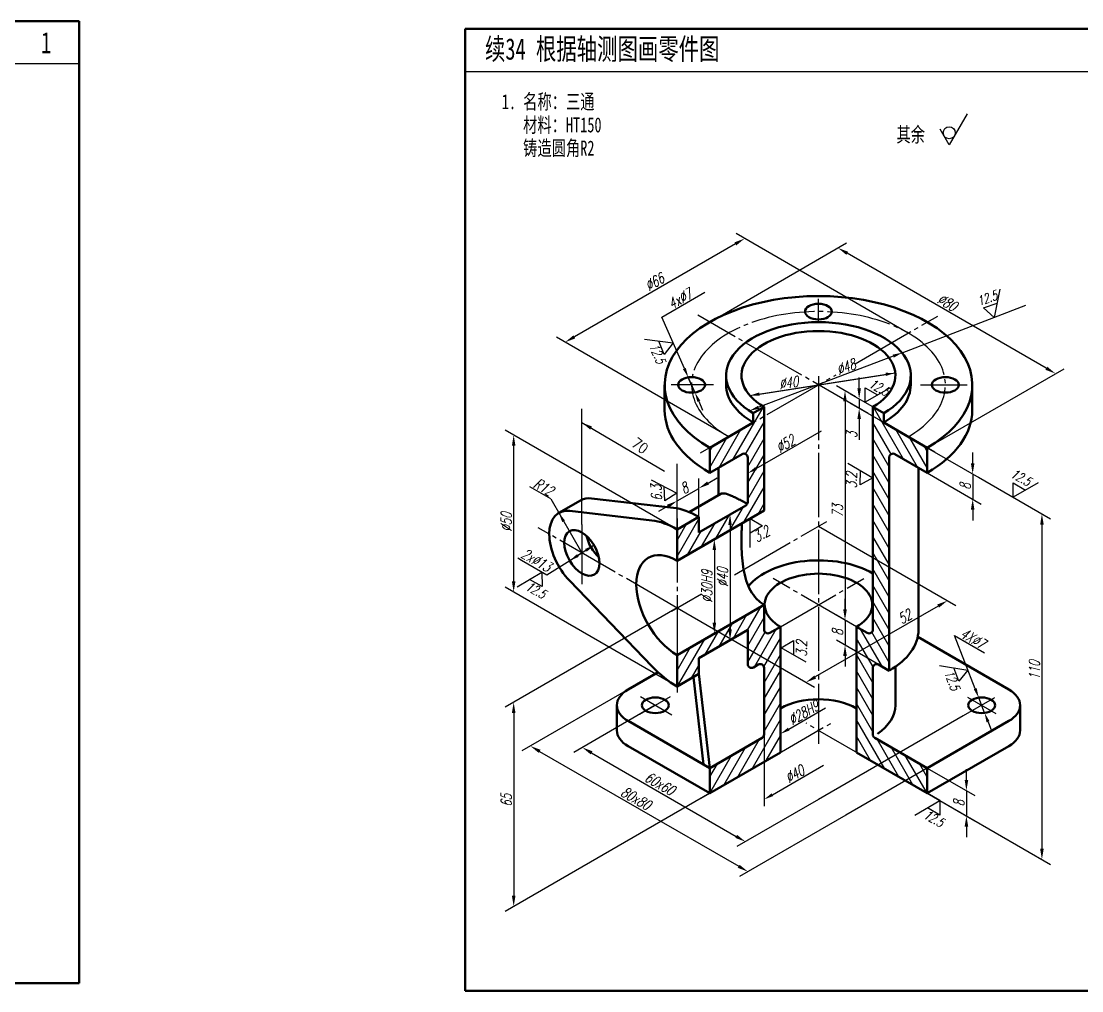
# Model space of a CAD drawing. Header units: millimetres. Extents: x -523 to 2163, y -1202 to 919.
# Drawn here: x -166.9 to 81.3, y -549.5 to -322.6 of the extents above; entities that cross this region are included whole.
import ezdxf

# ---------------------------------------------------------------- set-up
doc = ezdxf.new("R2010")
doc.units = ezdxf.units.MM
doc.header["$PDMODE"] = 33
doc.header["$PDSIZE"] = 1.5
doc.linetypes.add('myCENTER', pattern=[18, 15, -1, 1, -1])
for name, color, linetype, lineweight in [('中心线', 7, 'myCENTER', 25), ('剖面线', 7, 'Continuous', 25), ('尺寸', 7, 'Continuous', 25), ('文字', 7, 'Continuous', 25), ('标注', 7, 'Continuous', 25), ('标题文字', 7, 'Continuous', 25), ('粗实线', 7, 'Continuous', 50), ('细实线', 7, 'Continuous', 25)]:
    doc.layers.add(name, color=color, linetype=linetype, lineweight=lineweight)
doc.styles.add('尺寸文字1-2.5号', font='txt.shx', dxfattribs={"width": 0.7, "oblique": 15, "height": 2.5})
doc.styles.add('尺寸文字25', font='txt.shx', dxfattribs={"width": 0.7, "oblique": 15, "height": 2.5})
doc.styles.add('标题汉字1-5号', font='SimSun.ttf', dxfattribs={"width": 0.7, "height": 5})
doc.styles.add('标题汉字2-3.5号', font='SimSun.ttf', dxfattribs={"width": 0.7, "height": 3.5})
doc.dimstyles.new('尺寸25', dxfattribs={"dimtxt": 2.5, "dimasz": 2.5, "dimexe": 2, "dimexo": 0, "dimgap": 0.5, "dimtad": 1, "dimdec": 0, "dimdsep": 46, "dimtxsty": '尺寸文字1-2.5号', "dimcen": 0, "dimadec": 0, "dimazin": 0, "dimtol": 1, "dimtp": 0.039, "dimtfac": 0.6, "dimtdec": 3, "dimtmove": 0, "dimatfit": 3, "dimfxl": 0, "dimarcsym": 0})

# ---------------------------------------------------------------- blocks, each defined once
blk = doc.blocks.new('12.5')
at = {"layer": '标注'}
for p, q in [((3.75, 6.5), (0, 0)), ((-1.88, 3.25), (1.88, 3.25)), ((0, 0), (-1.88, 3.25))]:
    blk.add_line(p, q, dxfattribs=at)
at = {"layer": '标注', "insert": (-1.4, 6.4), "char_height": 2.5, "width": 9.5111, "attachment_point": 1, "style": '尺寸文字25'}
blk.add_mtext('12.5', dxfattribs=at)
blk = doc.blocks.new('*D101')
at = {"layer": 'Defpoints', "color": 0}
for p in [(24.25, -375.69), (-5.77, -393.02, 2581.67), (45.14, -422.42, 2581.67)]:
    blk.add_point(p, dxfattribs=at)
at = {"layer": '标注', "color": 0, "lineweight": -2}
for p, q in [((-5.77, -393.02), (26.25, -374.53)), ((73, -403.83), (26.42, -376.94)), ((45.14, -422.42), (77.16, -403.93))]:
    blk.add_line(p, q, dxfattribs=at)
at = {"layer": '标注', "color": 0}
for points in [[(26.63, -376.58), (26.21, -377.3), (24.25, -375.69)], [(73.21, -403.47), (72.79, -404.19), (75.16, -405.08)]]:
    blk.add_solid(points, dxfattribs=at)
at = {"layer": '标注', "color": 0, "insert": (49.8, -388.42), "char_height": 2.5, "attachment_point": 5, "rotation": 330, "style": '尺寸文字1-2.5号'}
blk.add_mtext('%%C80', dxfattribs=at)
blk = doc.blocks.new('*D102')
at = {"layer": 'Defpoints', "color": 0}
for p in [(40.68, -395.6, 2581.67), (-39.61, -397.74), (-1.32, -419.85, 2581.67)]:
    blk.add_point(p, dxfattribs=at)
at = {"layer": '标注', "color": 0, "lineweight": -2}
for p, q in [((0.23, -374.74), (-37.44, -396.49)), ((40.68, -395.6), (0.39, -372.33)), ((-1.32, -419.85), (-41.61, -396.58))]:
    blk.add_line(p, q, dxfattribs=at)
at = {"layer": '标注', "color": 0}
for points in [[(0.02, -374.38), (0.44, -375.1), (2.39, -373.49)], [(-37.65, -396.13), (-37.24, -396.85), (-39.61, -397.74)]]:
    blk.add_solid(points, dxfattribs=at)
at = {"layer": '标注', "color": 0, "insert": (-18.7, -383.64), "char_height": 2.5, "attachment_point": 5, "rotation": 30, "style": '尺寸文字1-2.5号'}
blk.add_mtext('%%c66', dxfattribs=at)
blk = doc.blocks.new('*D103')
at = {"layer": 'Defpoints', "color": 0}
for p in [(45.14, -422.42), (45.14, -428.3, 2581.67), (55.77, -434.44)]:
    blk.add_point(p, dxfattribs=at)
at = {"layer": '标注', "color": 0, "lineweight": -2}
for p, q in [((45.14, -422.42), (57.77, -429.71)), ((55.77, -426.06), (55.77, -423.56)), ((45.14, -428.3), (57.77, -435.59)), ((55.77, -428.56), (55.77, -434.44)), ((55.77, -436.94), (55.77, -439.44))]:
    blk.add_line(p, q, dxfattribs=at)
at = {"layer": '标注', "color": 0}
for points in [[(55.35, -426.06), (56.19, -426.06), (55.77, -428.56)], [(55.35, -436.94), (56.19, -436.94), (55.77, -434.44)]]:
    blk.add_solid(points, dxfattribs=at)
at = {"layer": '标注', "color": 0, "insert": (54.02, -431.5), "char_height": 2.5, "attachment_point": 5, "rotation": 90, "style": '尺寸文字1-2.5号'}
blk.add_mtext('8', dxfattribs=at)
blk = doc.blocks.new('*D104')
at = {"layer": 'Defpoints', "color": 0}
for p in [(57.12, -429.34), (48.11, -504.97, 2581.67), (71.97, -518.74)]:
    blk.add_point(p, dxfattribs=at)
at = {"layer": '标注', "color": 0, "lineweight": -2}
for p, q in [((57.12, -429.34), (73.97, -439.07)), ((71.97, -440.41), (71.97, -516.24)), ((48.11, -504.97), (73.97, -519.9))]:
    blk.add_line(p, q, dxfattribs=at)
at = {"layer": '标注', "color": 0}
for points in [[(71.56, -440.41), (72.39, -440.41), (71.97, -437.91)], [(71.56, -516.24), (72.39, -516.24), (71.97, -518.74)]]:
    blk.add_solid(points, dxfattribs=at)
at = {"layer": '标注', "color": 0, "insert": (70.22, -474.48), "char_height": 2.5, "attachment_point": 5, "rotation": 90, "style": '尺寸文字1-2.5号'}
blk.add_mtext('110', dxfattribs=at)
blk = doc.blocks.new('*D105')
at = {"layer": 'Defpoints', "color": 0}
for p in [(-18.5, -482.68, 2581.67), (19.68, -504.72, 2581.67), (2.59, -514.59)]:
    blk.add_point(p, dxfattribs=at)
at = {"layer": '标注', "color": 0, "lineweight": -2}
for p, q in [((-18.5, -482.68), (-37.59, -493.7)), ((-33.43, -493.79), (0.42, -513.34)), ((19.68, -504.72), (0.59, -515.74))]:
    blk.add_line(p, q, dxfattribs=at)
at = {"layer": '标注', "color": 0}
for points in [[(-33.22, -493.43), (-33.64, -494.15), (-35.59, -492.54)], [(0.63, -512.98), (0.22, -513.7), (2.59, -514.59)]]:
    blk.add_solid(points, dxfattribs=at)
at = {"layer": '标注', "color": 0, "insert": (-17.45, -501), "char_height": 2.5, "attachment_point": 5, "rotation": 330, "style": '尺寸文字1-2.5号'}
blk.add_mtext('60x60', dxfattribs=at)
blk = doc.blocks.new('*D106')
at = {"layer": 'Defpoints', "color": 0}
for p in [(-24.87, -479, 2581.67), (26.05, -508.4, 2581.67), (3.18, -521.6)]:
    blk.add_point(p, dxfattribs=at)
at = {"layer": '标注', "color": 0, "lineweight": -2}
for p, q in [((-24.87, -479), (-49.74, -493.36)), ((-45.57, -493.46), (1.01, -520.35)), ((26.05, -508.4), (1.18, -522.75))]:
    blk.add_line(p, q, dxfattribs=at)
at = {"layer": '标注', "color": 0}
for points in [[(-45.36, -493.09), (-45.78, -493.82), (-47.74, -492.21)], [(1.22, -519.99), (0.8, -520.71), (3.18, -521.6)]]:
    blk.add_solid(points, dxfattribs=at)
at = {"layer": '标注', "color": 0, "insert": (-23.06, -504.43), "char_height": 2.5, "attachment_point": 5, "rotation": 330, "style": '尺寸文字1-2.5号'}
blk.add_mtext('80x80', dxfattribs=at)
blk = doc.blocks.new('*D107')
at = {"layer": 'Defpoints', "color": 0}
for p in [(-13.41, -459.9, 2581.67), (-5.77, -503.25, 2581.67), (-51.65, -529.74)]:
    blk.add_point(p, dxfattribs=at)
at = {"layer": '标注', "color": 0, "lineweight": -2}
for p, q in [((-13.41, -459.9), (-53.65, -483.13)), ((-51.65, -484.47), (-51.65, -527.24)), ((-5.77, -503.25), (-53.65, -530.89))]:
    blk.add_line(p, q, dxfattribs=at)
at = {"layer": '标注', "color": 0}
for points in [[(-52.06, -484.47), (-51.23, -484.47), (-51.65, -481.97)], [(-52.06, -527.24), (-51.23, -527.24), (-51.65, -529.74)]]:
    blk.add_solid(points, dxfattribs=at)
at = {"layer": '标注', "color": 0, "insert": (-53.4, -504.94), "char_height": 2.5, "attachment_point": 5, "rotation": 90, "style": '尺寸文字1-2.5号'}
blk.add_mtext('65', dxfattribs=at)
blk = doc.blocks.new('*D108')
at = {"layer": 'Defpoints', "color": 0}
for p in [(-8.32, -431.93), (-8.32, -438.58, 2581.67), (-13.41, -441.52, 2581.67)]:
    blk.add_point(p, dxfattribs=at)
at = {"layer": '标注', "color": 0, "lineweight": -2}
for p, q in [((-8.32, -438.58), (-8.32, -429.62)), ((-6.15, -430.68), (-3.99, -429.43)), ((-13.41, -434.87), (-8.32, -431.93)), ((-13.41, -441.52), (-13.41, -432.56)), ((-15.58, -436.12), (-17.74, -437.37))]:
    blk.add_line(p, q, dxfattribs=at)
at = {"layer": '标注', "color": 0}
for points in [[(-6.36, -430.32), (-5.95, -431.04), (-8.32, -431.93)], [(-15.78, -435.76), (-15.37, -436.48), (-13.41, -434.87)]]:
    blk.add_solid(points, dxfattribs=at)
at = {"layer": '标注', "color": 0, "insert": (-11.74, -431.88), "char_height": 2.5, "attachment_point": 5, "rotation": 30, "style": '尺寸文字1-2.5号'}
blk.add_mtext('8', dxfattribs=at)
blk = doc.blocks.new('*D109')
at = {"layer": 'Defpoints', "color": 0}
for p in [(-51.65, -419.45), (-13.41, -441.52, 2581.67), (-13.41, -478.27, 2581.67)]:
    blk.add_point(p, dxfattribs=at)
at = {"layer": '标注', "color": 0, "lineweight": -2}
for p, q in [((-13.41, -441.52), (-53.65, -418.29)), ((-51.65, -453.69), (-51.65, -421.95)), ((-13.41, -478.27), (-53.65, -455.04))]:
    blk.add_line(p, q, dxfattribs=at)
at = {"layer": '标注', "color": 0}
for points in [[(-52.06, -421.95), (-51.23, -421.95), (-51.65, -419.45)], [(-52.06, -453.69), (-51.23, -453.69), (-51.65, -456.19)]]:
    blk.add_solid(points, dxfattribs=at)
at = {"layer": '标注', "color": 0, "insert": (-53.4, -439.83), "char_height": 2.5, "attachment_point": 5, "rotation": 90, "style": '尺寸文字1-2.5号'}
blk.add_mtext('%%c50', dxfattribs=at)
blk = doc.blocks.new('*D110')
at = {"layer": 'Defpoints', "color": 0}
for p in [(19.68, -440.79, 2581.67), (-13.41, -459.9), (16.76, -477.31)]:
    blk.add_point(p, dxfattribs=at)
at = {"layer": '标注', "color": 0, "lineweight": -2}
for p, q in [((19.68, -440.79), (51.85, -459.36)), ((-13.41, -459.9), (18.76, -478.47)), ((47.69, -459.46), (18.93, -476.06))]:
    blk.add_line(p, q, dxfattribs=at)
at = {"layer": '标注', "color": 0}
for points in [[(47.48, -459.1), (47.9, -459.82), (49.85, -458.21)], [(18.72, -475.7), (19.13, -476.43), (16.76, -477.31)]]:
    blk.add_solid(points, dxfattribs=at)
at = {"layer": '标注', "color": 0, "insert": (39.86, -461.96), "char_height": 2.5, "attachment_point": 5, "rotation": 30, "style": '尺寸文字1-2.5号'}
blk.add_mtext('52', dxfattribs=at)
blk = doc.blocks.new('*D111')
at = {"layer": 'Defpoints', "color": 0}
for p in [(45.14, -497.37, 2581.67), (45.14, -503.25, 2581.67), (54.3, -508.54)]:
    blk.add_point(p, dxfattribs=at)
at = {"layer": '标注', "color": 0, "lineweight": -2}
for p, q in [((45.14, -497.37), (56.3, -503.82)), ((54.3, -500.16), (54.3, -497.66)), ((45.14, -503.25), (56.3, -509.7)), ((54.3, -502.66), (54.3, -508.54)), ((54.3, -511.04), (54.3, -513.54))]:
    blk.add_line(p, q, dxfattribs=at)
at = {"layer": '标注', "color": 0}
for points in [[(53.89, -500.16), (54.72, -500.16), (54.3, -502.66)], [(53.89, -511.04), (54.72, -511.04), (54.3, -508.54)]]:
    blk.add_solid(points, dxfattribs=at)
at = {"layer": '标注', "color": 0, "insert": (52.55, -505.6), "char_height": 2.5, "attachment_point": 5, "rotation": 90, "style": '尺寸文字1-2.5号'}
blk.add_mtext('8', dxfattribs=at)
blk = doc.blocks.new('*D112')
at = {"layer": 'Defpoints', "color": 0}
for p in [(29.2, -413.22), (32.41, -412.87, 2581.67), (34.96, -416.54, 2581.67)]:
    blk.add_point(p, dxfattribs=at)
at = {"layer": '标注', "color": 0, "lineweight": -2}
for p, q in [((29.2, -408.51), (29.2, -406.01)), ((32.41, -412.87), (27.2, -409.86)), ((29.2, -411.01), (29.2, -413.22)), ((34.96, -416.54), (27.2, -412.06)), ((29.2, -415.72), (29.2, -420.57))]:
    blk.add_line(p, q, dxfattribs=at)
at = {"layer": '标注', "color": 0}
for points in [[(28.78, -408.51), (29.62, -408.51), (29.2, -411.01)], [(28.78, -415.72), (29.62, -415.72), (29.2, -413.22)]]:
    blk.add_solid(points, dxfattribs=at)
at = {"layer": '标注', "color": 0, "insert": (27.45, -419.4), "char_height": 2.5, "attachment_point": 5, "rotation": 90, "style": '尺寸文字1-2.5号'}
blk.add_mtext('3', dxfattribs=at)
blk = doc.blocks.new('*D113')
at = {"layer": 'Defpoints', "color": 0}
for p in [(28.37, -410.53), (25.89, -462.75), (28.59, -464.3, 2581.67)]:
    blk.add_point(p, dxfattribs=at)
at = {"layer": '标注', "color": 0, "lineweight": -2}
for p, q in [((28.37, -410.53), (23.89, -407.95)), ((25.89, -411.6), (25.89, -460.25)), ((28.59, -464.3), (23.89, -461.59))]:
    blk.add_line(p, q, dxfattribs=at)
at = {"layer": '标注', "color": 0}
for points in [[(25.47, -411.6), (26.31, -411.6), (25.89, -409.1)], [(25.47, -460.25), (26.31, -460.25), (25.89, -462.75)]]:
    blk.add_solid(points, dxfattribs=at)
at = {"layer": '标注', "color": 0, "insert": (24.14, -437.22), "char_height": 2.5, "attachment_point": 5, "rotation": 90, "style": '尺寸文字1-2.5号'}
blk.add_mtext('73', dxfattribs=at)
blk = doc.blocks.new('*D114')
at = {"layer": 'Defpoints', "color": 0}
for p in [(28.59, -464.3, 2581.67), (25.89, -468.62), (33.76, -473.17, 2581.67)]:
    blk.add_point(p, dxfattribs=at)
at = {"layer": '标注', "color": 0, "lineweight": -2}
for p, q in [((25.89, -460.25), (25.89, -457.75)), ((28.59, -464.3), (23.89, -461.59)), ((25.89, -462.75), (25.89, -468.62)), ((33.76, -473.17), (23.89, -467.47)), ((25.89, -471.12), (25.89, -473.62))]:
    blk.add_line(p, q, dxfattribs=at)
at = {"layer": '标注', "color": 0}
for points in [[(25.47, -460.25), (26.31, -460.25), (25.89, -462.75)], [(25.47, -471.12), (26.31, -471.12), (25.89, -468.62)]]:
    blk.add_solid(points, dxfattribs=at)
at = {"layer": '标注', "color": 0, "insert": (24.14, -465.68), "char_height": 2.5, "attachment_point": 5, "rotation": 90, "style": '尺寸文字1-2.5号'}
blk.add_mtext('8', dxfattribs=at)
blk = doc.blocks.new('*D99')
at = {"layer": 'Defpoints', "color": 0}
for p in [(-6.68, -444.99, 2581.67), (-4.69, -465.88), (-6.68, -467.03, 2581.67)]:
    blk.add_point(p, dxfattribs=at)
at = {"layer": '标注', "color": 0, "lineweight": -2}
for p, q in [((-6.68, -444.99), (-2.69, -442.68)), ((-4.69, -446.34), (-4.69, -463.38)), ((-6.68, -467.03), (-2.69, -464.73))]:
    blk.add_line(p, q, dxfattribs=at)
at = {"layer": '标注', "color": 0}
for points in [[(-5.1, -446.34), (-4.27, -446.34), (-4.69, -443.84)], [(-5.1, -463.38), (-4.27, -463.38), (-4.69, -465.88)]]:
    blk.add_solid(points, dxfattribs=at)
at = {"layer": '标注', "color": 0, "insert": (-6.44, -454.86), "char_height": 2.5, "attachment_point": 5, "rotation": 90, "style": '尺寸文字1-2.5号'}
blk.add_mtext('%%C30H9', dxfattribs=at)
blk = doc.blocks.new('*D100')
at = {"layer": 'Defpoints', "color": 0}
for p in [(0.52, -437.16, 2581.67), (0.52, -466.55, 2581.67), (-1.01, -467.43)]:
    blk.add_point(p, dxfattribs=at)
at = {"layer": '标注', "color": 0, "lineweight": -2}
for p, q in [((0.52, -437.16), (-3.01, -439.2)), ((-1.01, -440.54), (-1.01, -464.93)), ((0.52, -466.55), (-3.01, -468.59))]:
    blk.add_line(p, q, dxfattribs=at)
at = {"layer": '标注', "color": 0}
for points in [[(-1.43, -440.54), (-0.6, -440.54), (-1.01, -438.04)], [(-1.43, -464.93), (-0.6, -464.93), (-1.01, -467.43)]]:
    blk.add_solid(points, dxfattribs=at)
at = {"layer": '标注', "color": 0, "insert": (-2.76, -452.74), "char_height": 2.5, "attachment_point": 5, "rotation": 90, "style": '尺寸文字1-2.5号'}
blk.add_mtext('%%c40', dxfattribs=at)
blk = doc.blocks.new('-12.5')
at = {"layer": '标注'}
for p, q in [((0, 0), (3.25, 1.88)), ((6.5, -3.75), (0, 0)), ((3.25, 1.88), (3.25, -1.88))]:
    blk.add_line(p, q, dxfattribs=at)
at = {"layer": '标注', "insert": (3.55, -1.68), "char_height": 2.5, "width": 8.5111, "attachment_point": 1, "rotation": 90, "style": '尺寸文字25'}
blk.add_mtext('12.5', dxfattribs=at)

msp = doc.modelspace()

# ---------------------------------------------------------------- hatches: boundary and pattern name
at = {"layer": '剖面线'}
h = msp.add_hatch(dxfattribs=at)
h.set_pattern_fill('ANSI31', color=256, scale=0.6, angle=345, style=0)
h.set_pattern_definition([(60, (-5.7741, -503.2513), (-1.64978, 0.9525), [])])
h.paths.add_polyline_path([(10.772, -464.304), (8.304, -465.729, -0.5773503), (6.954, -464.95), (6.954, -459.16), (-13.411, -470.918), (-13.411, -478.266), (-8.32, -475.327), (-8.32, -471.653), (3.135, -465.039), (3.135, -473.033, 0.5773503), (4.485, -473.813), (5.604, -473.167, -0.5773503), (6.954, -473.947), (6.954, -489.504, -0.2679492), (6.504, -490.284), (-5.774, -497.372), (-5.774, -503.251), (10.772, -493.698)])
h.paths.add_polyline_path([(6.954, -412.865), (4.408, -414.335), (4.408, -416.539), (-5.774, -422.418), (-5.774, -428.297), (1.785, -423.932, -0.5773503), (3.135, -424.712), (3.135, -435.126, -0.2679492), (2.685, -435.905), (-8.32, -442.259), (-8.32, -438.585), (-13.411, -441.524), (-13.411, -448.873), (6.954, -437.115)])
h = msp.add_hatch(dxfattribs=at)
h.set_pattern_fill('ANSI31', color=256, scale=0.6, angle=105, style=0)
h.set_pattern_definition([(120, (28.5912, -493.6983), (-1.64978, -0.9525), [])])
h.paths.add_polyline_path([(45.138, -422.418), (34.955, -416.539), (34.955, -414.335), (32.41, -412.865), (32.41, -464.95, -0.5773503), (31.06, -465.729), (28.591, -464.304), (28.591, -493.698), (45.138, -503.251), (45.138, -497.372), (32.86, -490.284, -0.2679492), (32.41, -489.504), (32.41, -473.947, -0.5773503), (33.76, -473.167), (36.228, -474.592), (36.228, -424.712, -0.5773503), (37.578, -423.932), (45.138, -428.297)])

# ---------------------------------------------------------------- linework, layer by layer
at = {"layer": '中心线'}
for p, q in [((19.682, -393.046, 2868.528), (19.682, -387.568, 2868.528)), ((46.928, -423.452, 2868.528), (-8.54, -391.427, 2868.528)), ((28.269, -402.763, 2868.528), (47.582, -391.613, 2868.528)), ((-7.906, -423.649, 2868.528), (23.818, -405.333, 2868.528)), ((19.682, -405.646, 2868.528), (19.682, -491.7, 2868.528)), ((-4.889, -407.721, 2868.528), (-14.809, -407.721, 2868.528)), ((43.584, -407.721, 2868.528), (54.496, -407.721, 2868.528)), ((-13.411, -438.949, 2868.528), (-13.411, -479.673, 2868.528)), ((-12.281, -460.548, 2868.528), (-45.921, -441.126, 2868.528)), ((-35.685, -440.382, 2868.528), (-35.685, -454.355, 2868.528)), ((0.053, -452.122, 2868.528), (21.639, -439.659, 2868.528)), ((28.591, -464.304, 2868.528), (9.087, -453.043, 2868.528)), ((10.772, -464.304, 2868.528), (30.323, -453.017, 2868.528)), ((-14.682, -460.629, 2868.528), (-7.658, -456.574, 2868.528)), ((-22.154, -484.784, 2868.528), (-14.961, -480.631, 2868.528)), ((-21.993, -480.66, 2868.528), (-14.632, -484.91, 2868.528)), ((60.886, -480.932, 2868.528), (53.552, -485.166, 2868.528)), ((61.303, -484.66, 2868.528), (54.663, -480.827, 2868.528)), ((-7.764, -504.4, 2868.528), (22.607, -486.865, 2868.528)), ((48.108, -504.966, 2868.528), (16.809, -486.896, 2868.528))]:
    msp.add_line(p, q, dxfattribs=at)
msp.add_ellipse((19.682, -407.721, 2868.528), major_axis=(-29.7, 0), ratio=0.5773503, start_param=2.3561945, end_param=7.0685835, dxfattribs=at)
at = {"layer": '剖面线'}
msp.add_line((-49.84, -448.769, 286.853), (-50.667, -448.292, 286.853), dxfattribs=at)
at = {"layer": '尺寸'}
msp.add_line((39.237, -400.221, 292.946), (68.206, -389.11, -3522.318), dxfattribs=at)
at = {"layer": '文字'}
for p, q in [((54.47, -344.276), (50.27, -351.551)), ((50.27, -351.551), (48.17, -347.913))]:
    msp.add_line(p, q, dxfattribs=at)
msp.add_circle((50.27, -348.751), 1.4, dxfattribs=at)
at = {"layer": '标注'}
for p, q in [((-17.004, -391.877, 286.853), (-6.885, -386.035, 286.853)), ((62.149, -385.32, 286.853), (60.835, -391.941, 286.853)), ((58.297, -389.717, 286.853), (61.492, -388.631, 286.853)), ((-11.703, -403.9, 286.853), (-17.004, -391.877, 286.853)), ((60.835, -391.941, 286.853), (58.297, -389.717, 286.853)), ((37.18, -401.002, 286.853), (5.689, -412.959, 286.853)), ((-10.795, -405.959, 2868.528), (-9.241, -409.484, 2868.528)), ((-9.241, -409.484, 286.853), (-10.795, -405.959, 286.853)), ((3.632, -410.221, 389.695), (37.652, -404.922, 5643.999)), ((5.855, -409.875, 286.853), (35.429, -405.268, 286.853)), ((-8.334, -411.542, 286.853), (-7.426, -413.601, 286.853)), ((-35.685, -440.382, 2868.528), (-35.685, -413.306, 2868.528)), ((5.084, -427.285, 286.853), (20.365, -418.462, 286.853)), ((-13.411, -433.31, 286.853), (-13.411, -426.228, 286.853)), ((3.135, -429.31, 286.853), (3.135, -426.851, 286.853)), ((26.587, -426.044, 2868.528), (32.41, -429.459, 2868.528)), ((29.475, -431.126, 2868.528), (29.498, -427.752, 2868.528)), ((-42.989, -434.385, 2868.528), (-47.881, -431.56, 2868.528)), ((-19.436, -429.932, 286.853), (-13.457, -433.065, 286.853)), ((-16.309, -434.871, 286.853), (-16.447, -431.499, 286.853)), ((32.41, -429.459, 2868.528), (29.475, -431.126, 2868.528)), ((65.221, -430.638, 286.853), (68.144, -432.326, 286.853)), ((65.221, -434.013, 286.853), (65.221, -430.638, 286.853)), ((71.066, -430.638, 286.853), (65.221, -434.013, 286.853)), ((-13.457, -433.065, 286.853), (-16.309, -434.871, 286.853)), ((3.662, -439.016, 286.853), (6.585, -440.703, 286.853)), ((3.662, -445.766, 286.853), (3.662, -439.016, 286.853)), ((6.585, -440.703, 286.853), (3.662, -442.391, 286.853)), ((-32.833, -445.223, 1515.011), (-38.537, -448.848, 4222.044)), ((-34.731, -446.43, 286.853), (-36.638, -447.641, 286.853)), ((-43.852, -452.226, 286.853), (-49.84, -448.769, 286.853)), ((-38.537, -448.848, 286.853), (-43.852, -452.226, 286.853)), ((51.553, -466.388, 286.853), (58.516, -470.408, 286.853)), ((56.364, -478.803, 286.853), (51.553, -466.388, 286.853)), ((10.93, -469.272, 286.853), (13.833, -467.55, 286.853)), ((13.833, -467.55, 286.853), (13.873, -470.925, 286.853)), ((16.815, -472.577, 286.853), (10.93, -469.272, 286.853)), ((58.553, -484.45, 4394.998), (57.178, -480.901, 1342.057)), ((58.553, -484.45, 286.853), (57.178, -480.901, 286.853)), ((12.721, -488.245, 286.853), (21.295, -483.295, 286.853)), ((53.552, -485.166, 2868.528), (19.682, -504.721, 2868.528)), ((10.772, -490.317, 286.853), (10.772, -487.811, 286.853)), ((59.366, -486.548, 286.853), (60.18, -488.646, 286.853)), ((6.954, -489.504, 2868.528), (6.954, -506.273, 286.853)), ((8.902, -503.589, 286.853), (20.861, -496.684, 286.853)), ((45.138, -497.372, 2868.528), (26.046, -508.395, 2868.528))]:
    msp.add_line(p, q, dxfattribs=at)
at = {"layer": '标注', "elevation": 2868.528}
msp.add_lwpolyline([(-42.989, -434.385), (-35.685, -447.035)], dxfattribs=at)
at = {"layer": '标注'}
for points in [[(37.047, -400.651, 286.853), (37.313, -401.352, 286.853), (39.284, -400.203, 286.853)], [(-11.36, -403.749, 286.853), (-12.046, -404.051, 286.853), (-10.795, -405.959, 286.853)], [(35.371, -404.898, 286.853), (35.487, -405.639, 286.853), (37.652, -404.922, 286.853)], [(-7.99, -411.391, 286.853), (-8.677, -411.694, 286.853), (-9.241, -409.484, 286.853)], [(5.797, -409.504, 286.853), (5.913, -410.246, 286.853), (3.632, -410.221, 286.853)], [(5.556, -412.609, 286.853), (5.822, -413.31, 286.853), (3.586, -413.758, 286.853)], [(4.896, -426.96, 286.853), (5.271, -427.61, 286.853), (3.135, -428.41, 286.853)], [(-40.285, -439.818, 2868.528), (-41.085, -437.682, 2868.528), (-39.635, -439.443, 2868.528)], [(-34.933, -446.113, 286.853), (-34.53, -446.746, 286.853), (-32.833, -445.223, 286.853)], [(-36.839, -447.325, 286.853), (-36.437, -447.958, 286.853), (-38.537, -448.848, 286.853)], [(56.714, -478.667, 286.853), (56.015, -478.938, 286.853), (57.178, -480.901, 286.853)], [(59.716, -486.413, 286.853), (59.017, -486.684, 286.853), (58.553, -484.45, 286.853)], [(12.533, -487.92, 286.853), (12.908, -488.569, 286.853), (10.772, -489.37, 286.853)], [(8.715, -503.264, 286.853), (9.09, -503.914, 286.853), (6.954, -504.714, 286.853)]]:
    msp.add_solid(points, dxfattribs=at)
at = {"layer": '粗实线'}
for p, q in [((-153.305, -322.648), (-463.305, -322.648)), ((-153.305, -332.648), (-153.305, -322.648)), ((-63.026, -324.466), (-63.026, -334.466)), ((246.974, -324.466), (-63.026, -324.466)), ((-153.305, -547.648), (-153.305, -332.648)), ((-63.026, -334.466), (-63.026, -549.466)), ((-9.594, -476.063, 2868.528), (-7.23, -496.532, 2868.528)), ((-8.32, -475.327, 2868.528), (-5.774, -497.372, 2868.528)), ((-463.305, -547.648), (-153.305, -547.648)), ((-63.026, -549.466), (246.974, -549.466))]:
    msp.add_line(p, q, dxfattribs=at)
at = {"layer": '粗实线', "extrusion": (0, 0.816497, 0.57735)}
for p, q in [((-1.918, -405.517, 2868.528), (-1.918, -407.721, 2868.528)), ((41.282, -405.517, 2868.528), (41.282, -407.721, 2868.528)), ((-16.318, -407.721, 2868.528), (-16.318, -413.6, 2868.528)), ((55.682, -407.721, 2868.528), (55.682, -413.6, 2868.528)), ((6.954, -412.865, 2868.528), (4.408, -414.335, 2868.528)), ((4.408, -414.335, 2868.528), (4.408, -416.539, 2868.528)), ((6.954, -437.115, 2868.528), (6.954, -412.865, 2868.528)), ((34.955, -414.335, 2868.528), (32.41, -412.865, 2868.528)), ((32.41, -412.865, 2868.528), (32.41, -464.95, 2868.528)), ((34.955, -416.539, 2868.528), (34.955, -414.335, 2868.528)), ((4.408, -416.539, 2868.528), (-5.774, -422.418, 2868.528)), ((45.138, -422.418, 2868.528), (34.955, -416.539, 2868.528)), ((-5.774, -422.418, 2868.528), (-5.774, -428.297, 2868.528)), ((-5.774, -428.297, 2868.528), (1.785, -423.932, 2868.528)), ((37.578, -423.932, 2868.528), (45.138, -428.297, 2868.528)), ((45.138, -428.297, 2868.528), (45.138, -422.418, 2868.528)), ((3.135, -424.712, 2868.528), (3.135, -435.126, 2868.528)), ((36.228, -474.592, 2868.528), (36.228, -424.712, 2868.528)), ((-3.718, -427.11, 2868.528), (-3.718, -433.515, 2868.528)), ((43.082, -427.11, 2868.528), (43.082, -465.039, 2868.528)), ((-14.229, -436.487, 2868.528), (-33.43, -434.271, 2868.528)), ((-10.57, -437.47, 2868.528), (-3.203, -433.217, 2868.528)), ((-41.085, -437.682, 2868.528), (-35.994, -434.743, 2868.528)), ((2.685, -435.905, 2868.528), (-8.32, -442.259, 2868.528)), ((-19.32, -439.427, 2868.528), (-38.521, -437.21, 2868.528)), ((-13.411, -448.873, 2868.528), (6.954, -437.115, 2868.528)), ((-8.32, -438.585, 2868.528), (-13.411, -441.524, 2868.528)), ((-8.32, -442.259, 2868.528), (-8.32, -438.585, 2868.528)), ((-13.411, -441.524, 2868.528), (-13.411, -448.873, 2868.528)), ((-38.521, -453.585, 2868.528), (-19.32, -473.54, 2868.528)), ((6.954, -459.16, 2868.528), (-13.411, -470.918, 2868.528)), ((6.954, -464.95, 2868.528), (6.954, -459.16, 2868.528)), ((-8.32, -471.653, 2868.528), (3.135, -465.039, 2868.528)), ((3.135, -465.039, 2868.528), (3.135, -473.033, 2868.528)), ((10.772, -464.304, 2868.528), (8.304, -465.729, 2868.528)), ((10.772, -493.698, 2868.528), (10.772, -464.304, 2868.528)), ((28.591, -464.304, 2868.528), (28.591, -493.698, 2868.528)), ((31.06, -465.729, 2868.528), (28.591, -464.304, 2868.528)), ((42.906, -466.69, 2868.528), (64.229, -479.001, 2868.528)), ((-13.411, -470.918, 2868.528), (-13.411, -478.266, 2868.528)), ((-8.32, -475.327, 2868.528), (-8.32, -471.653, 2868.528)), ((4.485, -473.813, 2868.528), (5.604, -473.167, 2868.528)), ((6.954, -473.947, 2868.528), (6.954, -489.504, 2868.528)), ((32.41, -489.504, 2868.528), (32.41, -473.947, 2868.528)), ((33.76, -473.167, 2868.528), (36.228, -474.592, 2868.528)), ((37.682, -473.672, 2868.528), (37.682, -482.676, 2868.528)), ((-24.866, -479.001, 2868.528), (-17.866, -474.96, 2868.528)), ((-13.411, -478.266, 2868.528), (-8.32, -475.327, 2868.528)), ((-27.502, -488.554, 2868.528), (-27.502, -482.676, 2868.528)), ((66.865, -488.554, 2868.528), (66.865, -482.676, 2868.528)), ((-5.774, -497.372, 2868.528), (-24.866, -486.35, 2868.528)), ((64.229, -486.35, 2868.528), (45.138, -497.372, 2868.528)), ((6.504, -490.284, 2868.528), (-5.774, -497.372, 2868.528)), ((45.138, -497.372, 2868.528), (32.86, -490.284, 2868.528)), ((-24.866, -492.229, 2868.528), (-5.774, -503.251, 2868.528)), ((-5.774, -503.251, 2868.528), (10.772, -493.698, 2868.528)), ((28.591, -493.698, 2868.528), (45.138, -503.251, 2868.528)), ((45.138, -503.251, 2868.528), (64.229, -492.229, 2868.528)), ((-5.774, -497.372, 2868.528), (-5.774, -503.251, 2868.528)), ((45.138, -503.251, 2868.528), (45.138, -497.372, 2868.528))]:
    msp.add_line(p, q, dxfattribs=at)
at = {"layer": '粗实线'}
for centre, start, end in [((2.235, -424.712, 2868.528), 0, 120), ((37.128, -424.712, 2868.528), 60, 180), ((2.235, -435.126, 2868.528), 300, 0), ((7.854, -464.95, 2868.528), 180, 300), ((31.51, -464.95, 2868.528), 240, 0), ((4.035, -473.033, 2868.528), 180, 300), ((6.054, -473.947, 2868.528), 0, 120), ((33.31, -473.947, 2868.528), 60, 180), ((6.054, -489.504, 2868.528), 300, 0), ((33.31, -489.504, 2868.528), 180, 240)]:
    msp.add_arc(centre, 0.9, start, end, dxfattribs=at)
for centre, major_axis, start_param, end_param in [((19.682, -407.721, 2868.528), (36, 0), 5.4977871, 10.2101761), ((19.682, -405.517, 2868.528), (21.6, 0), 5.4977871, 10.2101761), ((19.682, -405.517, 2868.528), (18, 0), 5.4977871, 10.2101761), ((19.682, -407.721, 2868.528), (21.6, 0), 3.1415927, 3.9269908), ((19.682, -407.721, 2868.528), (21.6, 0), 5.4977871, 6.2831853), ((19.682, -413.6, 2868.528), (36, 0), 3.1415927, 3.9269908), ((19.682, -413.6, 2868.528), (36, 0), 5.4977871, 6.2831853), ((-30.594, -444.096, 2868.528), (-5.4, 9.353), 5.8783343, 6.2831853), ((-8.32, -456.956, 2868.528), (-11.25, 19.486), 5.4977871, 5.8783343), ((-35.685, -447.035, 2868.528), (-5.4, 9.353), 5.8783343, 8.2588326), ((-13.411, -459.895, 2868.528), (-11.25, 19.486), 5.4977871, 5.8783343), ((-30.594, -444.096, 2868.528), (2.925, -5.066), 4.1973738, 5.2274041), ((-13.411, -459.895, 2868.528), (6.75, -11.691), 2.3561945, 5.4977871), ((19.682, -459.16, 2868.528), (18, 0), 0.7853982, 2.7138075), ((19.682, -459.16, 2868.528), (12.6, 0), 5.4977871, 10.2101761), ((19.682, -465.039, 2868.528), (23.4, 0), 5.4977871, 6.2831853), ((-13.411, -459.895, 2868.528), (11.25, -19.486), 5.11724, 5.4977871), ((-18.502, -482.676, 2868.528), (-9, 0), 5.4977871, 7.0685835), ((57.865, -482.676, 2868.528), (9, 0), 5.4977871, 7.0685835), ((19.682, -488.554, 2868.528), (-12.6, 0), 3.9269908, 5.4977871), ((19.682, -482.676, 2868.528), (18, 0), 5.5867272, 6.2831853), ((-18.502, -488.554, 2868.528), (-9, 0), 0, 0.7853982), ((57.865, -488.554, 2868.528), (9, 0), 5.4977871, 6.2831853)]:
    msp.add_ellipse(centre, major_axis=major_axis, ratio=0.5773503, start_param=start_param, end_param=end_param, dxfattribs=at)
for centre, major_axis in [((19.682, -390.574, 2868.528), (3.15, 0)), ((-10.018, -407.721, 2868.528), (3.15, 0)), ((49.382, -407.721, 2868.528), (-3.15, 0)), ((-35.685, -447.035, 2868.528), (2.925, -5.066)), ((-18.502, -482.676, 2868.528), (-3.15, 0)), ((57.865, -482.676, 2868.528), (3.15, 0))]:
    msp.add_ellipse(centre, major_axis=major_axis, ratio=0.5773503, dxfattribs=at)
for points, knots in [([(3.015, -435.576, 2868.528), (2.638, -435.359, 2868.528), (2.27, -435.153, 2868.528), (1.525, -434.744, 2868.528), (1.151, -434.545, 2868.528), (0.441, -434.182, 2868.528), (0.106, -434.018, 2868.528), (-0.52, -433.729, 2868.528), (-0.81, -433.604, 2868.528), (-1.611, -433.29, 2868.528), (-2.051, -433.161, 2868.528), (-2.752, -433.07, 2868.528), (-3.013, -433.108, 2868.528), (-3.203, -433.217, 2868.528)], [32.2278406, 32.2278406, 32.2278406, 32.2278406, 34.0153514, 34.0153514, 35.9929529, 35.9929529, 37.9705545, 37.9705545, 39.948156, 39.948156, 43.9033591, 43.9033591, 47.8585621, 47.8585621, 47.8585621, 47.8585621]), ([(1.717, -440.138, 2868.528), (1.717, -440.509, 2868.528), (1.715, -440.899, 2868.528), (1.707, -441.716, 2868.528), (1.701, -442.141, 2868.528), (1.685, -443.458, 2868.528), (1.675, -444.388, 2868.528), (1.698, -446.279, 2868.528), (1.731, -447.241, 2868.528), (1.875, -449.126, 2868.528), (1.986, -450.049, 2868.528), (2.293, -451.766, 2868.528), (2.498, -452.626, 2868.528), (3.04, -454.284, 2868.528), (3.377, -455.081, 2868.528), (4.189, -456.537, 2868.528), (4.664, -457.197, 2868.528), (5.466, -458.046, 2868.528), (5.747, -458.305, 2868.528), (6.335, -458.772, 2868.528), (6.64, -458.979, 2868.528), (6.954, -459.16, 2868.528)], [47.8387808, 47.8387808, 47.8387808, 47.8387808, 49.3496315, 49.3496315, 50.8604823, 50.8604823, 53.8821839, 53.8821839, 56.9038855, 56.9038855, 59.9255871, 59.9255871, 62.8837331, 62.8837331, 65.8418791, 65.8418791, 68.8000251, 68.8000251, 70.2790981, 70.2790981, 71.7581711, 71.7581711, 71.7581711, 71.7581711])]:
    msp.add_open_spline(points, degree=3, knots=knots, dxfattribs=at)
at = {"layer": '细实线'}
for p, q in [((-153.305, -332.648), (-463.305, -332.648)), ((246.974, -334.466), (-63.026, -334.466))]:
    msp.add_line(p, q, dxfattribs=at)

# ---------------------------------------------------------------- block references
at = {"layer": '标注', "yscale": 0.8999999999999773, "zscale": 0.9}
for name, p, xscale, rotation in [('-12.5', (-14.353, -397.889, 286.853), 0.9000000000000011, 202.8112189394675), ('12.5', (30.603, -411.763, 286.853), 0.8999999999997138, 329.9999999999903), ('-12.5', (-45.034, -451.544, 286.853), 0.899999999999932, 240.2808653257859), ('-12.5', (54.668, -474.426, 286.853), 0.9000000000002211, 201.1856142752281), ('-12.5', (48.108, -504.966, 286.853), 0.8999999999999237, 240.0000000000106)]:
    msp.add_blockref(name, p, dxfattribs=dict(at, xscale=xscale, rotation=rotation))

# ---------------------------------------------------------------- texts
at = {"layer": '尺寸', "style": '尺寸文字1-2.5号', "oblique": 15, "width": 0.7}
for p in [(28.656, -431.904, 286.853), (16.99, -471.297, 286.853)]:
    msp.add_text('3.2', height=2.5, rotation=90, dxfattribs=at).set_placement(p)
at = {"layer": '标注', "style": '尺寸文字25', "width": 0.85}
msp.add_text('70', height=2.5, rotation=324.81539, dxfattribs=at).set_placement((-24.29, -421.95, 286.853))
at = {"layer": '标注', "char_height": 2.5, "attachment_point": 5, "style": '尺寸文字25'}
for s, insert, rotation in [('4x%%c7', (-12.732, -387.592, 286.853), 30), ('%%C48', (26.103, -403.523, 286.853), 20.79227), ('%%C40', (12.673, -407.219, 286.853), 8.85412), ('%%c52', (11.937, -421.509, 286.853), 30), ('R12', (-44.647, -431.609, 286.853), 330), ('2x%%c13', (-46.371, -448.696, 286.853), 330), ('4X%%c7', (55.822, -467.034, 286.853), 330), ('%%c28H9', (16.22, -484.406, 286.853), 30), ('%%C40', (14.094, -498.773, 286.853), 30)]:
    msp.add_mtext(s, dxfattribs=dict(at, insert=insert, rotation=rotation))
at = {"layer": '标注', "attachment_point": 1, "style": '尺寸文字25'}
for s, insert, char_height, width, rotation in [('12.5', (56.537, -387.131, 286.853), 2.25, 8.56, 18.77937), ('12.5', (65.576, -427.206, 286.853), 2.25, 8.56, 330), ('6.3', (-19.445, -434.917, 286.853), 2.5, 8.56, 92.33928), ('3.2', (4.065, -442.469, 286.853), 2.5, 6.02, 30)]:
    msp.add_mtext(s, dxfattribs=dict(at, insert=insert, char_height=char_height, width=width, rotation=rotation))
at = {"layer": '标题文字', "width": 0.7}
for s, height, style, p in [('1', 5, '标题汉字1-5号', (-162.249, -330.152)), ('续34 根据轴测图画零件图', 5, '标题汉字1-5号', (-58.365, -331.633)), ('1. 名称：三通', 3.5, '标题汉字2-3.5号', (-54.438, -343.218)), ('   材料：HT150', 3.5, '标题汉字2-3.5号', (-54.438, -348.642)), ('   铸造圆角R2', 3.5, '标题汉字2-3.5号', (-54.438, -354.066))]:
    msp.add_text(s, height=height, dxfattribs=dict(at, style=style)).set_placement(p)
at = {"layer": '标题文字', "insert": (37.933, -347.403), "char_height": 3.5, "width": 15.07333, "attachment_point": 1, "style": '标题汉字2-3.5号'}
msp.add_mtext('\\pt87.5;其余', dxfattribs=at)

# ---------------------------------------------------------------- dimensions: what is measured, and where the dimension line sits
at = {"layer": '标注'}
for base, p1, p2, angle, text, picture, middle, dimtype in [((-39.609, -397.739, 286.853), (40.683, -395.596, 2868.528), (-1.319, -419.846, 2868.528), 210, '%%c66', '*D102', (-17.821, -385.16, 286.853), 161), ((24.252, -375.688, 286.853), (45.138, -422.418, 2868.528), (-5.774, -393.024, 2868.528), 150, '%%C80', '*D101', (48.921, -389.931, 286.853), 161), ((29.2, -413.217, 286.853), (32.41, -412.865, 2868.528), (34.955, -416.539, 2868.528), 90, '3', '*D112', (29.2, -419.396, 286.853), 160), ((25.891, -462.746, 286.853), (28.372, -410.534, 286.853), (28.591, -464.304, 2868.528), 90, '73', '*D113', (25.891, -437.221, 286.853), 160), ((-51.646, -419.449, 286.853), (-13.411, -478.266, 2868.528), (-13.411, -441.524, 2868.528), 90, '%%c50', '*D109', (-51.646, -439.831, 286.853), 161), ((55.769, -434.435, 286.853), (45.138, -422.418, 286.853), (45.138, -428.297, 2868.528), 270, '8', '*D103', (55.769, -431.496, 286.853), 161), ((71.972, -518.744, 286.853), (57.119, -429.336, 286.853), (48.108, -504.966, 2868.528), 90, '110', '*D104', (71.972, -474.476, 286.853), 160), ((-8.32, -431.93, 286.853), (-13.411, -441.524, 2868.528), (-8.32, -438.585, 2868.528), 30, '8', '*D108', (-10.865, -433.399, 286.853), 161), ((16.76, -477.315, 286.853), (19.682, -440.789, 2868.528), (-13.411, -459.895, 286.853), 210, '52', '*D110', (40.734, -463.473, 286.853), 161), ((-4.688, -465.882, 286.853), (-6.682, -444.988, 2868.528), (-6.682, -467.033, 2868.528), 270, '%%C30H9', '*D99', (-4.688, -454.859, 286.853), 161), ((-51.646, -529.735, 286.853), (-13.411, -459.895, 2868.528), (-5.774, -503.251, 2868.528), 90, '65', '*D107', (-51.646, -504.944, 286.853), 160), ((3.175, -521.6, 286.853), (-24.866, -479.001, 2868.528), (26.046, -508.395, 2868.528), 330, '80x80', '*D106', (-23.93, -505.95, 286.853), 161), ((2.589, -514.589, 286.853), (-18.502, -482.676, 2868.528), (19.682, -504.721, 2868.528), 330, '60x60', '*D105', (-18.325, -502.514, 286.853), 161), ((54.303, -508.543, 286.853), (45.138, -497.372, 2868.528), (45.138, -503.251, 2868.528), 270, '8', '*D111', (54.303, -505.604, 286.853), 161)]:
    dim = msp.add_linear_dim(base=base, p1=p1, p2=p2, angle=angle, text=text, dimstyle='尺寸25', dxfattribs=at)
    dim.commit()
    dim.dimension.update_dxf_attribs({"geometry": picture, "text_midpoint": middle, "dimtype": dimtype})
dim = msp.add_aligned_dim(p1=(0.518, -437.156, 2868.528), p2=(0.518, -466.55, 2868.528), distance=-1.532, text='%%c40', dimstyle='尺寸25', dxfattribs=at)
dim.commit()
dim.dimension.update_dxf_attribs({"geometry": '*D100', "text_midpoint": (-2.764, -452.738, 286.853)})
dim = msp.add_linear_dim(base=(25.891, -468.624, 286.853), p1=(28.591, -464.304, 2868.528), p2=(33.76, -473.167, 2868.528), angle=90, text='8', dimstyle='尺寸25', override={"dimtmove": 1}, dxfattribs=at)
dim.commit()
dim.dimension.update_dxf_attribs({"geometry": '*D114', "text_midpoint": (24.141, -465.685, 286.853)})

# ---------------------------------------------------------------- leaders
msp.add_leader([(-35.685, -416.552, 2868.528), (-16.332, -427.942, 2868.528)], dimstyle='尺寸25', override={"dimgap": 0.5, "dimtad": 0}, dxfattribs=at)

doc.saveas('drawing.dxf')
